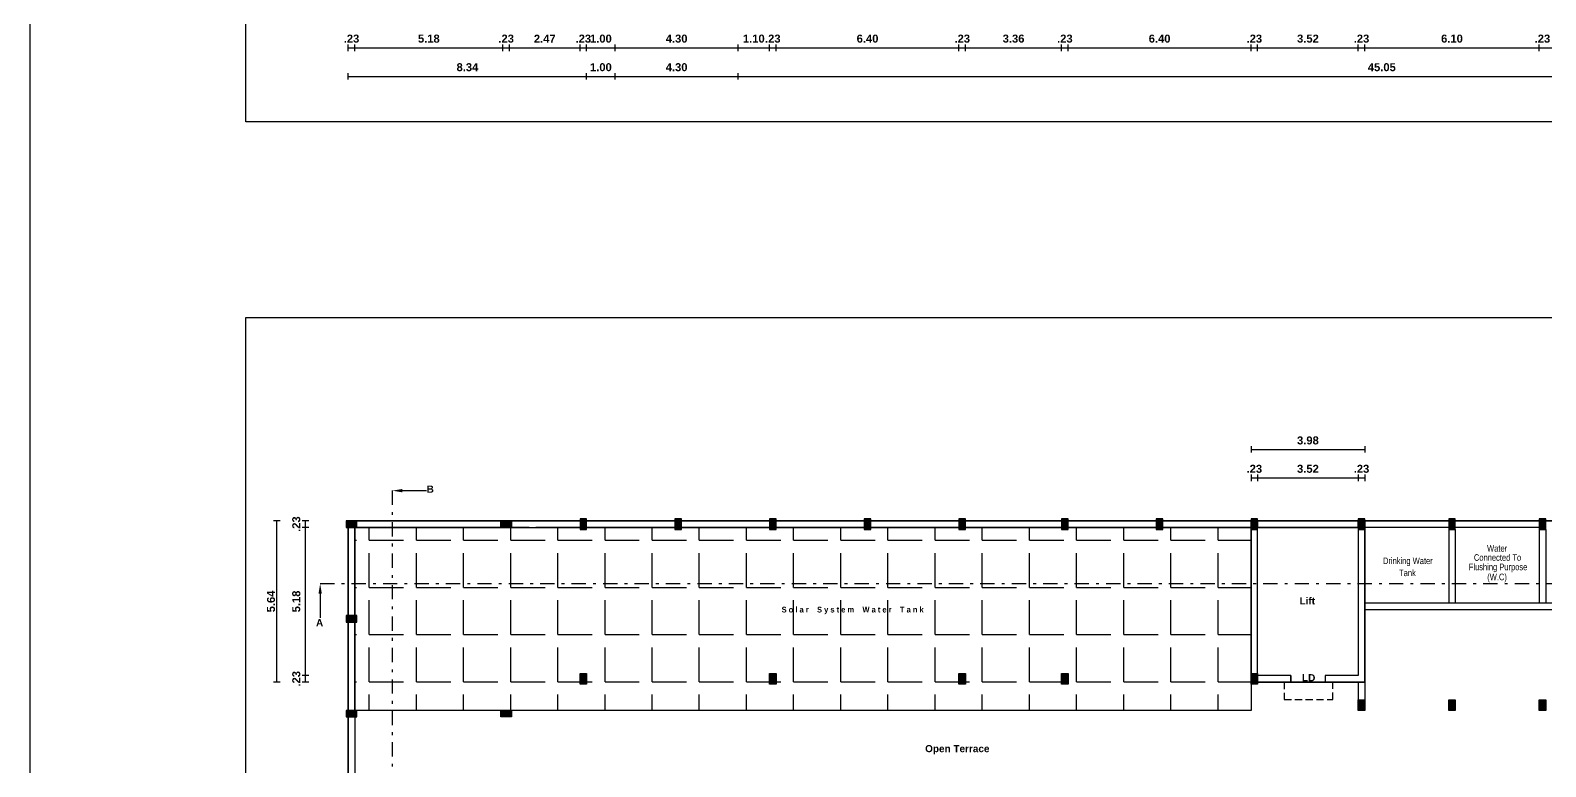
# Model space of a CAD drawing. Header units: metres. Extents: x 0 to 602, y 0 to 196.
# Drawn here: x 295.5 to 348.5, y 41.7 to 67.4 of the extents above; entities that cross this region are included whole.
import ezdxf

# ---------------------------------------------------------------- set-up
doc = ezdxf.new("R2010")
doc.units = ezdxf.units.M
doc.header["$MEASUREMENT"] = 0
doc.linetypes.add('DASHDOT2', pattern=[0.5, 0.25, -0.125, 0, -0.125])
doc.linetypes.add('HIDDEN', pattern=[0.375, 0.25, -0.125])
for name, color, linetype, lineweight in [('BLK_1_FLR_2_ROOF_AREA', 7, 'Continuous', 30), ('BLK_1_STAIR_HEADROOM', 7, 'Continuous', 35), ('SOLAR_PANEL', 7, 'Continuous', 30)]:
    doc.layers.add(name, color=color, linetype=linetype, lineweight=lineweight)
doc.styles.add('Ar Bold', font='arialbd.ttf')
doc.styles.add('ROMANS75', font='ARIALNB.TTF', dxfattribs={"width": 0.75, "height": 0.2})
doc.styles.get("Standard").update_dxf_attribs({"font": 'swissc.ttf', "height": 0.23})
doc.dimstyles.new('~dimensions', dxfattribs={"dimtxt": 0.28, "dimasz": 0.17, "dimexe": 0.05, "dimexo": 0.0625, "dimgap": 0.06, "dimtad": 1, "dimzin": 4, "dimdsep": 46, "dimtxsty": 'Ar Bold', "dimcen": 0.09, "dimse1": 1, "dimse2": 1, "dimsd1": 1, "dimsd2": 1, "dimclrt": 4, "dimadec": 0, "dimazin": 0, "dimtfac": 1, "dimtix": 1, "dimtofl": 0, "dimtmove": 2, "dimatfit": 3, "dimfxl": 0, "dimtolj": 1, "dimtzin": 0, "dimarcsym": 0})

# ---------------------------------------------------------------- blocks, each defined once
blk = doc.blocks.new('*D968')
at = {"layer": 'Defpoints', "color": 0, "linetype": 'Continuous', "lineweight": 30}
for p in [(306.612, 66.921), (306.842, 66.921), (306.842, 66.921)]:
    blk.add_point(p, dxfattribs=at)
at = {"color": 4, "linetype": 'Continuous', "insert": (306.727, 67.124), "char_height": 0.28, "attachment_point": 5, "style": 'Ar Bold'}
blk.add_mtext('\\A1;.23', dxfattribs=at)
blk = doc.blocks.new('*D969')
at = {"layer": 'Defpoints', "color": 0, "linetype": 'Continuous', "lineweight": 30}
for p in [(306.842, 66.921), (312.022, 66.921), (312.022, 66.921)]:
    blk.add_point(p, dxfattribs=at)
at = {"color": 4, "linetype": 'Continuous', "insert": (309.432, 67.124), "char_height": 0.28, "attachment_point": 5, "style": 'Ar Bold'}
blk.add_mtext('\\A1;5.18', dxfattribs=at)
blk = doc.blocks.new('*D970')
at = {"layer": 'Defpoints', "color": 0, "linetype": 'Continuous', "lineweight": 30}
for p in [(312.022, 66.921), (312.252, 66.921), (312.252, 66.921)]:
    blk.add_point(p, dxfattribs=at)
at = {"color": 4, "linetype": 'Continuous', "insert": (312.137, 67.124), "char_height": 0.28, "attachment_point": 5, "style": 'Ar Bold'}
blk.add_mtext('\\A1;.23', dxfattribs=at)
blk = doc.blocks.new('*D971')
at = {"layer": 'Defpoints', "color": 0, "linetype": 'Continuous', "lineweight": 30}
for p in [(312.252, 66.921), (314.722, 66.921), (314.722, 66.921)]:
    blk.add_point(p, dxfattribs=at)
at = {"color": 4, "linetype": 'Continuous', "insert": (313.487, 67.122), "char_height": 0.28, "attachment_point": 5, "style": 'Ar Bold'}
blk.add_mtext('\\A1;2.47', dxfattribs=at)
blk = doc.blocks.new('*D972')
at = {"layer": 'Defpoints', "color": 0, "linetype": 'Continuous', "lineweight": 30}
for p in [(314.722, 66.921), (314.952, 66.921), (314.952, 66.921)]:
    blk.add_point(p, dxfattribs=at)
at = {"color": 4, "linetype": 'Continuous', "insert": (314.837, 67.124), "char_height": 0.28, "attachment_point": 5, "style": 'Ar Bold'}
blk.add_mtext('\\A1;.23', dxfattribs=at)
blk = doc.blocks.new('*D973')
at = {"layer": 'Defpoints', "color": 0, "linetype": 'Continuous', "lineweight": 30}
for p in [(314.952, 66.921), (315.952, 66.921), (315.952, 66.921)]:
    blk.add_point(p, dxfattribs=at)
at = {"color": 4, "linetype": 'Continuous', "insert": (315.452, 67.124), "char_height": 0.28, "attachment_point": 5, "style": 'Ar Bold'}
blk.add_mtext('\\A1;1.00', dxfattribs=at)
blk = doc.blocks.new('*D974')
at = {"layer": 'Defpoints', "color": 0, "linetype": 'Continuous', "lineweight": 30}
for p in [(315.952, 66.921), (320.252, 66.921), (320.252, 66.921)]:
    blk.add_point(p, dxfattribs=at)
at = {"color": 4, "linetype": 'Continuous', "insert": (318.102, 67.124), "char_height": 0.28, "attachment_point": 5, "style": 'Ar Bold'}
blk.add_mtext('\\A1;4.30', dxfattribs=at)
blk = doc.blocks.new('*D975')
at = {"layer": 'Defpoints', "color": 0, "linetype": 'Continuous', "lineweight": 30}
for p in [(320.252, 66.921), (321.352, 66.921), (321.352, 66.921)]:
    blk.add_point(p, dxfattribs=at)
at = {"color": 4, "linetype": 'Continuous', "insert": (320.802, 67.124), "char_height": 0.28, "attachment_point": 5, "style": 'Ar Bold'}
blk.add_mtext('\\A1;1.10', dxfattribs=at)
blk = doc.blocks.new('*D976')
at = {"layer": 'Defpoints', "color": 0, "linetype": 'Continuous', "lineweight": 30}
for p in [(321.352, 66.921), (321.582, 66.921), (321.582, 66.921)]:
    blk.add_point(p, dxfattribs=at)
at = {"color": 4, "linetype": 'Continuous', "insert": (321.467, 67.124), "char_height": 0.28, "attachment_point": 5, "style": 'Ar Bold'}
blk.add_mtext('\\A1;.23', dxfattribs=at)
blk = doc.blocks.new('*D977')
at = {"layer": 'Defpoints', "color": 0, "linetype": 'Continuous', "lineweight": 30}
for p in [(321.582, 66.921), (327.982, 66.921), (327.982, 66.921)]:
    blk.add_point(p, dxfattribs=at)
at = {"color": 4, "linetype": 'Continuous', "insert": (324.782, 67.124), "char_height": 0.28, "attachment_point": 5, "style": 'Ar Bold'}
blk.add_mtext('\\A1;6.40', dxfattribs=at)
blk = doc.blocks.new('*D978')
at = {"layer": 'Defpoints', "color": 0, "linetype": 'Continuous', "lineweight": 30}
for p in [(327.982, 66.921), (328.212, 66.921), (328.212, 66.921)]:
    blk.add_point(p, dxfattribs=at)
at = {"color": 4, "linetype": 'Continuous', "insert": (328.097, 67.124), "char_height": 0.28, "attachment_point": 5, "style": 'Ar Bold'}
blk.add_mtext('\\A1;.23', dxfattribs=at)
blk = doc.blocks.new('*D979')
at = {"layer": 'Defpoints', "color": 0, "linetype": 'Continuous', "lineweight": 30}
for p in [(328.212, 66.921), (331.572, 66.921), (331.572, 66.921)]:
    blk.add_point(p, dxfattribs=at)
at = {"color": 4, "linetype": 'Continuous', "insert": (329.892, 67.124), "char_height": 0.28, "attachment_point": 5, "style": 'Ar Bold'}
blk.add_mtext('\\A1;3.36', dxfattribs=at)
blk = doc.blocks.new('*D980')
at = {"layer": 'Defpoints', "color": 0, "linetype": 'Continuous', "lineweight": 30}
for p in [(331.572, 66.921), (331.802, 66.921), (331.802, 66.921)]:
    blk.add_point(p, dxfattribs=at)
at = {"color": 4, "linetype": 'Continuous', "insert": (331.687, 67.124), "char_height": 0.28, "attachment_point": 5, "style": 'Ar Bold'}
blk.add_mtext('\\A1;.23', dxfattribs=at)
blk = doc.blocks.new('*D981')
at = {"layer": 'Defpoints', "color": 0, "linetype": 'Continuous', "lineweight": 30}
for p in [(331.802, 66.921), (338.202, 66.921), (338.202, 66.921)]:
    blk.add_point(p, dxfattribs=at)
at = {"color": 4, "linetype": 'Continuous', "insert": (335.002, 67.124), "char_height": 0.28, "attachment_point": 5, "style": 'Ar Bold'}
blk.add_mtext('\\A1;6.40', dxfattribs=at)
blk = doc.blocks.new('*D982')
at = {"layer": 'Defpoints', "color": 0, "linetype": 'Continuous', "lineweight": 30}
for p in [(338.202, 66.921), (338.432, 66.921), (338.432, 66.921)]:
    blk.add_point(p, dxfattribs=at)
at = {"color": 4, "linetype": 'Continuous', "insert": (338.317, 67.124), "char_height": 0.28, "attachment_point": 5, "style": 'Ar Bold'}
blk.add_mtext('\\A1;.23', dxfattribs=at)
blk = doc.blocks.new('*D983')
at = {"layer": 'Defpoints', "color": 0, "linetype": 'Continuous', "lineweight": 30}
for p in [(338.432, 66.921), (341.952, 66.921), (341.952, 66.921)]:
    blk.add_point(p, dxfattribs=at)
at = {"color": 4, "linetype": 'Continuous', "insert": (340.192, 67.124), "char_height": 0.28, "attachment_point": 5, "style": 'Ar Bold'}
blk.add_mtext('\\A1;3.52', dxfattribs=at)
blk = doc.blocks.new('*D984')
at = {"layer": 'Defpoints', "color": 0, "linetype": 'Continuous', "lineweight": 30}
for p in [(341.952, 66.921), (342.182, 66.921), (342.182, 66.921)]:
    blk.add_point(p, dxfattribs=at)
at = {"color": 4, "linetype": 'Continuous', "insert": (342.067, 67.124), "char_height": 0.28, "attachment_point": 5, "style": 'Ar Bold'}
blk.add_mtext('\\A1;.23', dxfattribs=at)
blk = doc.blocks.new('*D985')
at = {"layer": 'Defpoints', "color": 0, "linetype": 'Continuous', "lineweight": 30}
for p in [(342.182, 66.921), (348.282, 66.921), (348.282, 66.921)]:
    blk.add_point(p, dxfattribs=at)
at = {"color": 4, "linetype": 'Continuous', "insert": (345.232, 67.124), "char_height": 0.28, "attachment_point": 5, "style": 'Ar Bold'}
blk.add_mtext('\\A1;6.10', dxfattribs=at)
blk = doc.blocks.new('*D986')
at = {"layer": 'Defpoints', "color": 0, "linetype": 'Continuous', "lineweight": 30}
for p in [(348.282, 66.921), (348.512, 66.921), (348.512, 66.921)]:
    blk.add_point(p, dxfattribs=at)
at = {"color": 4, "linetype": 'Continuous', "insert": (348.397, 67.124), "char_height": 0.28, "attachment_point": 5, "style": 'Ar Bold'}
blk.add_mtext('\\A1;.23', dxfattribs=at)
blk = doc.blocks.new('*D999')
at = {"layer": 'Defpoints', "color": 0, "linetype": 'Continuous', "lineweight": 30}
for p in [(306.612, 65.921), (314.952, 65.921), (314.952, 65.921)]:
    blk.add_point(p, dxfattribs=at)
at = {"color": 4, "linetype": 'Continuous', "insert": (310.782, 66.124), "char_height": 0.28, "attachment_point": 5, "style": 'Ar Bold'}
blk.add_mtext('\\A1;8.34', dxfattribs=at)
blk = doc.blocks.new('*D1000')
at = {"layer": 'Defpoints', "color": 0, "linetype": 'Continuous', "lineweight": 30}
for p in [(314.952, 65.921), (315.952, 65.921), (315.952, 65.921)]:
    blk.add_point(p, dxfattribs=at)
at = {"color": 4, "linetype": 'Continuous', "insert": (315.452, 66.124), "char_height": 0.28, "attachment_point": 5, "style": 'Ar Bold'}
blk.add_mtext('\\A1;1.00', dxfattribs=at)
blk = doc.blocks.new('*D1001')
at = {"layer": 'Defpoints', "color": 0, "linetype": 'Continuous', "lineweight": 30}
for p in [(315.952, 65.921), (320.252, 65.921), (320.252, 65.921)]:
    blk.add_point(p, dxfattribs=at)
at = {"color": 4, "linetype": 'Continuous', "insert": (318.102, 66.124), "char_height": 0.28, "attachment_point": 5, "style": 'Ar Bold'}
blk.add_mtext('\\A1;4.30', dxfattribs=at)
blk = doc.blocks.new('*D1002')
at = {"layer": 'Defpoints', "color": 0, "linetype": 'Continuous', "lineweight": 30}
for p in [(320.252, 65.921), (365.302, 65.921), (365.302, 65.921)]:
    blk.add_point(p, dxfattribs=at)
at = {"color": 4, "linetype": 'Continuous', "insert": (342.777, 66.124), "char_height": 0.28, "attachment_point": 5, "style": 'Ar Bold'}
blk.add_mtext('\\A1;45.05', dxfattribs=at)
blk = doc.blocks.new('*D1181')
at = {"layer": 'Defpoints', "color": 0, "linetype": 'Continuous', "lineweight": 30}
for p in [(338.202, 51.875), (338.432, 51.875), (338.432, 51.875)]:
    blk.add_point(p, dxfattribs=at)
at = {"color": 4, "linetype": 'Continuous', "insert": (338.317, 52.078), "char_height": 0.28, "attachment_point": 5, "style": 'Ar Bold'}
blk.add_mtext('\\A1;.23', dxfattribs=at)
blk = doc.blocks.new('*D1182')
at = {"layer": 'Defpoints', "color": 0, "linetype": 'Continuous', "lineweight": 30}
for p in [(338.432, 51.875), (341.952, 51.875), (341.952, 51.875)]:
    blk.add_point(p, dxfattribs=at)
at = {"color": 4, "linetype": 'Continuous', "insert": (340.192, 52.078), "char_height": 0.28, "attachment_point": 5, "style": 'Ar Bold'}
blk.add_mtext('\\A1;3.52', dxfattribs=at)
blk = doc.blocks.new('*D1183')
at = {"layer": 'Defpoints', "color": 0, "linetype": 'Continuous', "lineweight": 30}
for p in [(341.952, 51.875), (342.182, 51.875), (342.182, 51.875)]:
    blk.add_point(p, dxfattribs=at)
at = {"color": 4, "linetype": 'Continuous', "insert": (342.067, 52.078), "char_height": 0.28, "attachment_point": 5, "style": 'Ar Bold'}
blk.add_mtext('\\A1;.23', dxfattribs=at)
blk = doc.blocks.new('*D1171')
at = {"layer": 'Defpoints', "color": 0, "linetype": 'Continuous', "lineweight": 30}
for p in [(338.202, 52.866), (338.202, 52.76), (342.182, 52.76)]:
    blk.add_point(p, dxfattribs=at)
at = {"color": 4, "linetype": 'Continuous', "insert": (340.192, 53.07), "char_height": 0.28, "attachment_point": 5, "style": 'Ar Bold'}
blk.add_mtext('\\A1;3.98', dxfattribs=at)
blk = doc.blocks.new('*D1172')
at = {"layer": 'Defpoints', "color": 0, "linetype": 'Continuous', "lineweight": 30}
for p in [(304.997, 44.85), (304.997, 44.85), (304.997, 44.62)]:
    blk.add_point(p, dxfattribs=at)
at = {"color": 4, "linetype": 'Continuous', "insert": (304.794, 44.735), "char_height": 0.28, "attachment_point": 5, "rotation": 90, "style": 'Ar Bold'}
blk.add_mtext('\\A1;.23', dxfattribs=at)
blk = doc.blocks.new('*D1173')
at = {"layer": 'Defpoints', "color": 0, "linetype": 'Continuous', "lineweight": 30}
for p in [(304.997, 50.03), (304.997, 50.03), (304.997, 44.85)]:
    blk.add_point(p, dxfattribs=at)
at = {"color": 4, "linetype": 'Continuous', "insert": (304.793, 47.44), "char_height": 0.28, "attachment_point": 5, "rotation": 90, "style": 'Ar Bold'}
blk.add_mtext('\\A1;5.18', dxfattribs=at)
blk = doc.blocks.new('*D1174')
at = {"layer": 'Defpoints', "color": 0, "linetype": 'Continuous', "lineweight": 30}
for p in [(304.997, 50.26), (304.997, 50.26), (304.997, 50.03)]:
    blk.add_point(p, dxfattribs=at)
at = {"color": 4, "linetype": 'Continuous', "insert": (304.794, 50.145), "char_height": 0.28, "attachment_point": 5, "rotation": 90, "style": 'Ar Bold'}
blk.add_mtext('\\A1;.23', dxfattribs=at)
blk = doc.blocks.new('*D1175')
at = {"layer": 'Defpoints', "color": 0, "linetype": 'Continuous', "lineweight": 30}
for p in [(304.112, 50.26), (304.112, 44.62), (304.112, 44.62)]:
    blk.add_point(p, dxfattribs=at)
at = {"color": 4, "linetype": 'Continuous', "insert": (303.909, 47.44), "char_height": 0.28, "attachment_point": 5, "rotation": 90, "style": 'Ar Bold'}
blk.add_mtext('\\A1;5.64', dxfattribs=at)

msp = doc.modelspace()

# ---------------------------------------------------------------- hatches: boundary and pattern name
at = {"linetype": 'Continuous', "ltscale": 0.1}
h = msp.add_hatch(color=8, dxfattribs=at)
h.dxf.hatch_style = 1
h.paths.add_polyline_path([(306.537, 50.03), (306.917, 50.03), (306.917, 50.26), (306.537, 50.26)])
at = {"linetype": 'Continuous', "ltscale": 5}
h = msp.add_hatch(dxfattribs=at)
h.set_pattern_fill('ANGLE', color=115, scale=6)
h.set_pattern_definition([(0, (-2565.3046, -9952.72), (0, 1.65), [1.2, -0.45]), (90, (-2565.3046, -9952.72), (-1.65, 1e-16), [1.2, -0.45])])
h.paths.add_polyline_path([(327.982, 44.925), (328.212, 44.925), (328.212, 44.545), (327.982, 44.545)], flags=16)
h.paths.add_polyline_path([(321.582, 44.925), (321.582, 44.545), (321.352, 44.545), (321.352, 44.925)], flags=16)
h.paths.add_polyline_path([(331.572, 44.925), (331.802, 44.925), (331.802, 44.545), (331.572, 44.545)], flags=16)
h.paths.add_polyline_path([(314.952, 44.925), (314.952, 44.545), (314.722, 44.545), (314.722, 44.925)], flags=16)
h.paths.add_polyline_path([(338.202, 44.925), (338.432, 44.925), (338.432, 44.545), (338.202, 44.545)], flags=16)
h.paths.add_polyline_path([(321.819, 46.958), (326.294, 46.958), (326.294, 47.351), (321.819, 47.351)], flags=24)
h.paths.add_polyline_path([(338.202, 43.626), (338.202, 50.03), (335.117, 50.03), (335.117, 49.955), (334.887, 49.955), (334.887, 50.03), (331.802, 50.03), (331.802, 49.955), (331.572, 49.955), (331.572, 50.03), (328.212, 50.03), (328.212, 49.955), (327.982, 49.955), (327.982, 50.03), (324.897, 50.03), (324.897, 49.955), (324.667, 49.955), (324.667, 50.03), (321.582, 50.03), (321.582, 49.955), (321.352, 49.955), (321.352, 50.03), (318.267, 50.03), (318.267, 49.955), (318.037, 49.955), (318.037, 50.03), (314.952, 50.03), (314.952, 49.955), (314.722, 49.955), (314.722, 50.03), (306.842, 50.03), (306.842, 46.945), (306.917, 46.945), (306.917, 46.715), (306.842, 46.715), (306.842, 43.63), (306.917, 43.63), (311.947, 43.629), (311.947, 43.63), (312.327, 43.63)])
at = {"linetype": 'Continuous', "ltscale": 0.1}
h = msp.add_hatch(color=8, dxfattribs=at)
h.dxf.hatch_style = 1
h.paths.add_polyline_path([(312.327, 50.03), (311.947, 50.03), (311.947, 50.26), (312.327, 50.26)])
h = msp.add_hatch(color=8, dxfattribs=at)
h.dxf.hatch_style = 1
h.paths.add_polyline_path([(314.722, 50.335), (314.722, 49.955), (314.952, 49.955), (314.952, 50.335)])
h = msp.add_hatch(color=8, dxfattribs=at)
h.dxf.hatch_style = 1
h.paths.add_polyline_path([(318.037, 50.335), (318.037, 49.955), (318.267, 49.955), (318.267, 50.335)])
h = msp.add_hatch(color=8, dxfattribs=at)
h.dxf.hatch_style = 1
h.paths.add_polyline_path([(321.352, 50.335), (321.352, 49.955), (321.582, 49.955), (321.582, 50.335)])
h = msp.add_hatch(color=8, dxfattribs=at)
h.dxf.hatch_style = 1
h.paths.add_polyline_path([(324.667, 50.335), (324.667, 49.955), (324.897, 49.955), (324.897, 50.335)])
h = msp.add_hatch(color=8, dxfattribs=at)
h.dxf.hatch_style = 1
h.paths.add_polyline_path([(327.982, 50.335), (327.982, 49.955), (328.212, 49.955), (328.212, 50.335)])
h = msp.add_hatch(color=8, dxfattribs=at)
h.dxf.hatch_style = 1
h.paths.add_polyline_path([(331.572, 50.335), (331.572, 49.955), (331.802, 49.955), (331.802, 50.335)])
h = msp.add_hatch(color=8, dxfattribs=at)
h.dxf.hatch_style = 1
h.paths.add_polyline_path([(334.887, 50.335), (334.887, 49.955), (335.117, 49.955), (335.117, 50.335)])
h = msp.add_hatch(color=8, dxfattribs=at)
h.dxf.hatch_style = 1
h.paths.add_polyline_path([(338.202, 50.335), (338.202, 49.955), (338.432, 49.955), (338.432, 50.335)])
h = msp.add_hatch(color=8, dxfattribs=at)
h.dxf.hatch_style = 1
h.paths.add_polyline_path([(341.952, 50.335), (341.952, 49.955), (342.182, 49.955), (342.182, 50.335)])
h = msp.add_hatch(color=8, dxfattribs=at)
h.dxf.hatch_style = 1
h.paths.add_polyline_path([(345.117, 50.335), (345.117, 49.955), (345.347, 49.955), (345.347, 50.335)])
h = msp.add_hatch(color=8, dxfattribs=at)
h.dxf.hatch_style = 1
h.paths.add_polyline_path([(348.282, 50.335), (348.282, 49.955), (348.512, 49.955), (348.512, 50.335)])
h = msp.add_hatch(color=8, dxfattribs=at)
h.dxf.hatch_style = 1
h.paths.add_polyline_path([(306.537, 46.715), (306.917, 46.715), (306.917, 46.945), (306.537, 46.945)])
h = msp.add_hatch(color=8, dxfattribs=at)
h.dxf.hatch_style = 1
h.paths.add_polyline_path([(314.722, 44.545), (314.722, 44.925), (314.952, 44.925), (314.952, 44.545)])
h = msp.add_hatch(color=8, dxfattribs=at)
h.dxf.hatch_style = 1
h.paths.add_polyline_path([(321.352, 44.545), (321.352, 44.925), (321.582, 44.925), (321.582, 44.545)])
h = msp.add_hatch(color=8, dxfattribs=at)
h.dxf.hatch_style = 1
h.paths.add_polyline_path([(327.982, 44.545), (327.982, 44.925), (328.212, 44.925), (328.212, 44.545)])
h = msp.add_hatch(color=8, dxfattribs=at)
h.dxf.hatch_style = 1
h.paths.add_polyline_path([(331.572, 44.545), (331.572, 44.925), (331.802, 44.925), (331.802, 44.545)])
h = msp.add_hatch(color=8, dxfattribs=at)
h.dxf.hatch_style = 1
h.paths.add_polyline_path([(338.202, 44.545), (338.202, 44.925), (338.432, 44.925), (338.432, 44.545)])
h = msp.add_hatch(color=8, dxfattribs=at)
h.dxf.hatch_style = 1
h.paths.add_polyline_path([(306.537, 43.4), (306.917, 43.4), (306.917, 43.63), (306.537, 43.63)])
h = msp.add_hatch(color=8, dxfattribs=at)
h.dxf.hatch_style = 1
h.paths.add_polyline_path([(312.327, 43.4), (311.947, 43.4), (311.947, 43.63), (312.327, 43.63)])
h = msp.add_hatch(color=8, dxfattribs=at)
h.dxf.hatch_style = 1
h.paths.add_polyline_path([(341.952, 43.625), (341.952, 44.005), (342.182, 44.005), (342.182, 43.625)])
h = msp.add_hatch(color=8, dxfattribs=at)
h.dxf.hatch_style = 1
h.paths.add_polyline_path([(345.117, 43.625), (345.117, 44.005), (345.347, 44.005), (345.347, 43.625)])
h = msp.add_hatch(color=8, dxfattribs=at)
h.dxf.hatch_style = 1
h.paths.add_polyline_path([(348.282, 43.625), (348.282, 44.005), (348.512, 44.005), (348.512, 43.625)])

# ---------------------------------------------------------------- linework, layer by layer
at = {"linetype": 'Continuous'}
for p, q in [((306.612, 66.691), (306.612, 66.921)), ((306.842, 66.691), (306.842, 66.921)), ((312.022, 66.691), (312.022, 66.921)), ((312.252, 66.691), (312.252, 66.921)), ((314.722, 66.691), (314.722, 66.921)), ((314.952, 66.691), (314.952, 66.921)), ((315.952, 66.691), (315.952, 66.921)), ((320.252, 66.691), (320.252, 66.921)), ((321.352, 66.691), (321.352, 66.921)), ((321.582, 66.691), (321.582, 66.921)), ((327.982, 66.691), (327.982, 66.921)), ((328.212, 66.691), (328.212, 66.921)), ((331.572, 66.691), (331.572, 66.921)), ((331.802, 66.691), (331.802, 66.921)), ((338.202, 66.691), (338.202, 66.921)), ((338.432, 66.691), (338.432, 66.921)), ((341.952, 66.691), (341.952, 66.921)), ((342.182, 66.691), (342.182, 66.921)), ((348.282, 66.691), (348.282, 66.921)), ((306.612, 66.806), (365.302, 66.806)), ((306.612, 65.691), (306.612, 65.921)), ((306.612, 65.806), (365.302, 65.806)), ((314.952, 65.691), (314.952, 65.921)), ((315.952, 65.691), (315.952, 65.921)), ((320.252, 65.691), (320.252, 65.921)), ((338.202, 52.875), (338.202, 52.645)), ((338.202, 52.76), (342.182, 52.76)), ((342.182, 52.875), (342.182, 52.645)), ((338.202, 51.875), (338.202, 51.645)), ((338.202, 51.76), (342.182, 51.76)), ((338.432, 51.875), (338.432, 51.645)), ((341.952, 51.875), (341.952, 51.645)), ((342.182, 51.875), (342.182, 51.645)), ((304.227, 50.26), (303.997, 50.26)), ((304.112, 44.62), (304.112, 50.26)), ((305.227, 50.26), (304.997, 50.26)), ((305.227, 50.03), (304.997, 50.03)), ((305.112, 44.62), (305.112, 50.26)), ((304.227, 44.62), (303.997, 44.62)), ((305.227, 44.85), (304.997, 44.85)), ((305.227, 44.62), (304.997, 44.62)), ((340.792, 44.62), (339.592, 44.62)), ((341.952, 44.62), (341.952, 44.005)), ((342.182, 44.62), (342.182, 44.005))]:
    msp.add_line(p, q, dxfattribs=at)
at = {"color": 71, "linetype": 'DASHDOT2', "ltscale": 2}
for p, q in [((308.153, 51.315), (308.153, 19.444)), ((305.629, 48.064), (365.902, 48.064))]:
    msp.add_line(p, q, dxfattribs=at)
at = {"linetype": 'Continuous', "ltscale": 0.1}
for p, q in [((306.537, 50.26), (306.917, 50.26)), ((354.842, 50.26), (306.612, 50.26)), ((306.612, 50.26), (306.612, 20.15)), ((312.942, 50.03), (306.842, 50.03)), ((306.842, 50.03), (306.842, 43.63)), ((312.327, 50.26), (311.947, 50.26)), ((314.722, 50.03), (313.172, 50.03)), ((321.352, 50.03), (314.952, 50.03)), ((327.982, 50.03), (321.582, 50.03)), ((331.572, 50.03), (328.212, 50.03)), ((338.202, 50.03), (331.802, 50.03)), ((341.952, 50.03), (338.432, 50.03)), ((348.282, 50.03), (342.182, 50.03)), ((306.537, 46.945), (306.917, 46.945)), ((339.592, 44.62), (338.202, 44.62)), ((339.592, 44.85), (339.592, 44.62)), ((341.952, 44.85), (340.792, 44.85)), ((340.792, 44.85), (340.792, 44.62)), ((341.952, 44.62), (340.792, 44.62)), ((306.537, 43.63), (306.917, 43.63)), ((312.327, 43.63), (311.947, 43.63)), ((306.842, 43.4), (306.842, 37))]:
    msp.add_line(p, q, dxfattribs=at)
for p, q in [((345.117, 49.955), (345.117, 47.379)), ((345.347, 49.955), (345.347, 47.379)), ((348.282, 49.955), (348.282, 47.379)), ((348.512, 49.955), (348.512, 47.379)), ((354.612, 47.379), (342.182, 47.379)), ((354.612, 47.149), (342.182, 47.149))]:
    msp.add_line(p, q)
at = {"linetype": 'Continuous', "lineweight": 30}
msp.add_lwpolyline([(295.487, 189.801), (471.273, 189.801), (471.273, 15.108), (295.487, 15.108)], close=True, dxfattribs=at)
at = {"color": 5}
msp.add_lwpolyline([(387.534, 64.21), (303.031, 64.21), (303.031, 139.094), (387.534, 139.094)], close=True, dxfattribs=at)
at = {"color": 5, "linetype": 'Continuous'}
msp.add_lwpolyline([(303.031, 57.376), (387.534, 57.376), (387.534, 16.054), (303.031, 16.054)], close=True, dxfattribs=at)
at = {"color": 1}
for points in [[(308.503, 51.315), (309.353, 51.315)], [(305.629, 47.714), (305.629, 46.864)]]:
    msp.add_lwpolyline(points, dxfattribs=at)
at = {"color": 5, "linetype": 'Continuous', "ltscale": 0.1}
for points in [[(306.537, 50.03), (306.917, 50.03), (306.917, 50.26), (306.537, 50.26)], [(312.327, 50.03), (311.947, 50.03), (311.947, 50.26), (312.327, 50.26)], [(314.722, 50.335), (314.722, 49.955), (314.952, 49.955), (314.952, 50.335)], [(318.037, 50.335), (318.037, 49.955), (318.267, 49.955), (318.267, 50.335)], [(321.352, 50.335), (321.352, 49.955), (321.582, 49.955), (321.582, 50.335)], [(324.667, 50.335), (324.667, 49.955), (324.897, 49.955), (324.897, 50.335)], [(327.982, 50.335), (327.982, 49.955), (328.212, 49.955), (328.212, 50.335)], [(331.572, 50.335), (331.572, 49.955), (331.802, 49.955), (331.802, 50.335)], [(334.887, 50.335), (334.887, 49.955), (335.117, 49.955), (335.117, 50.335)], [(338.202, 50.335), (338.202, 49.955), (338.432, 49.955), (338.432, 50.335)], [(341.952, 50.335), (341.952, 49.955), (342.182, 49.955), (342.182, 50.335)], [(345.117, 50.335), (345.117, 49.955), (345.347, 49.955), (345.347, 50.335)], [(348.282, 50.335), (348.282, 49.955), (348.512, 49.955), (348.512, 50.335)], [(306.537, 46.715), (306.917, 46.715), (306.917, 46.945), (306.537, 46.945)], [(314.722, 44.545), (314.722, 44.925), (314.952, 44.925), (314.952, 44.545)], [(321.352, 44.545), (321.352, 44.925), (321.582, 44.925), (321.582, 44.545)], [(327.982, 44.545), (327.982, 44.925), (328.212, 44.925), (328.212, 44.545)], [(331.572, 44.545), (331.572, 44.925), (331.802, 44.925), (331.802, 44.545)], [(338.202, 44.545), (338.202, 44.925), (338.432, 44.925), (338.432, 44.545)], [(306.537, 43.4), (306.917, 43.4), (306.917, 43.63), (306.537, 43.63)], [(312.327, 43.4), (311.947, 43.4), (311.947, 43.63), (312.327, 43.63)], [(341.952, 43.625), (341.952, 44.005), (342.182, 44.005), (342.182, 43.625)], [(345.117, 43.625), (345.117, 44.005), (345.347, 44.005), (345.347, 43.625)], [(348.282, 43.625), (348.282, 44.005), (348.512, 44.005), (348.512, 43.625)]]:
    msp.add_lwpolyline(points, close=True, dxfattribs=at)
at = {"color": 115, "linetype": 'Continuous'}
msp.add_lwpolyline([(338.202, 43.625), (306.842, 43.625), (306.842, 50.03), (338.202, 50.03)], close=True, dxfattribs=at)
at = {"color": 1, "linetype": 'Continuous', "ltscale": 0.1}
msp.add_lwpolyline([(338.432, 49.955), (338.202, 49.955), (338.202, 44.925), (338.432, 44.925)], close=True, dxfattribs=at)
for points in [[(339.343, 50.26), (339.113, 50.26), (338.432, 50.26), (338.432, 50.03), (339.343, 50.03)], [(339.343, 50.03), (341.952, 50.03), (341.952, 50.26), (339.343, 50.26)]]:
    msp.add_lwpolyline(points, dxfattribs=at)
at = {"color": 1, "linetype": 'Continuous'}
for points in [[(342.182, 49.955), (341.952, 49.955), (341.952, 44.85), (340.792, 44.85), (340.792, 44.62), (341.952, 44.62), (341.952, 44.62), (342.182, 44.62)], [(339.592, 44.85), (338.432, 44.85), (338.432, 44.62), (339.592, 44.62)]]:
    msp.add_lwpolyline(points, close=True, dxfattribs=at)
at = {"linetype": 'Continuous', "ltscale": 0.1}
for points in [[(339.592, 44.85), (338.432, 44.85), (338.432, 44.62), (339.592, 44.62)], [(341.952, 44.85), (340.792, 44.85)], [(340.792, 44.62), (341.952, 44.62)]]:
    msp.add_lwpolyline(points, dxfattribs=at)
at = {"linetype": 'HIDDEN'}
msp.add_lwpolyline([(339.362, 44.62), (339.362, 44.01), (341.063, 44.01), (341.063, 44.62)], dxfattribs=at)
at = {"color": 1}
for points in [[(308.503, 51.257), (308.153, 51.315), (308.503, 51.373)], [(305.571, 47.714), (305.629, 48.064), (305.687, 47.714)]]:
    msp.add_solid(points, dxfattribs=at)
at = {"layer": 'BLK_1_FLR_2_ROOF_AREA', "color": 26, "linetype": 'Continuous', "ltscale": 0.25}
msp.add_lwpolyline([(306.612, 50.26), (365.302, 50.26), (365.302, 41), (315.952, 41), (315.952, 38.5), (320.252, 38.5), (320.252, 31.45), (315.952, 31.45), (316.002, 20.15), (306.612, 20.15)], close=True, dxfattribs=at)
at = {"layer": 'BLK_1_STAIR_HEADROOM', "color": 148, "linetype": 'Continuous'}
msp.add_lwpolyline([(342.182, 50.26), (338.202, 50.26), (338.202, 44.62), (342.182, 44.62)], close=True, dxfattribs=at)
at = {"layer": 'SOLAR_PANEL', "color": 3, "lineweight": 30, "ltscale": 20}
msp.add_lwpolyline([(306.842, 50.03), (338.202, 50.03), (338.202, 43.625), (306.842, 43.625)], close=True, dxfattribs=at)

# ---------------------------------------------------------------- texts
at = {"style": 'Ar Bold'}
for s, p in [('B', (309.356, 51.243)), ('Lift', (339.897, 47.336)), ('A', (305.483, 46.572)), ('LD', (339.986, 44.647)), ('Open Terrace', (326.798, 42.168))]:
    msp.add_text(s, height=0.25, dxfattribs=at).set_placement(p)
for s, p in [('Water', (346.46, 49.182)), ('Drinking Water', (342.818, 48.747)), ('Connected To', (346, 48.862)), ('Tank', (343.38, 48.326)), ('Flushing Purpose', (345.819, 48.533)), ('(W.C)', (346.467, 48.182))]:
    msp.add_text(s, height=0.23).set_placement(p)
at = {"lineweight": 40, "style": 'ROMANS75'}
msp.add_text('S o l a r    S y s t e m    W a t e r    T a n k', height=0.2, dxfattribs=at).set_placement((321.776, 47.055))

# ---------------------------------------------------------------- dimensions: what is measured, and where the dimension line sits
at = {"linetype": 'Continuous'}
for p1, p2, distance, picture, middle in [((306.612, 66.921), (306.842, 66.921), 0, '*D968', (306.727, 67.124)), ((306.612, 65.921), (314.952, 65.921), 0, '*D999', (310.782, 66.124)), ((342.182, 52.76), (338.202, 52.76), -0.106, '*D1171', (340.192, 53.07)), ((338.202, 51.875), (338.432, 51.875), 0, '*D1181', (338.317, 52.078)), ((304.112, 50.26), (304.112, 44.62), 0, '*D1175', (303.909, 47.44)), ((304.997, 44.62), (304.997, 44.85), 0, '*D1172', (304.794, 44.735))]:
    dim = msp.add_aligned_dim(p1=p1, p2=p2, distance=distance, dimstyle='~dimensions', dxfattribs=at)
    dim.commit()
    dim.dimension.update_dxf_attribs({"geometry": picture, "text_midpoint": middle})
for base, p1, p2, angle, picture, middle in [((312.022, 66.921), (306.842, 66.921), (312.022, 66.921), 180, '*D969', (309.432, 67.124)), ((312.252, 66.921), (312.022, 66.921), (312.252, 66.921), 180, '*D970', (312.137, 67.124)), ((314.722, 66.921), (312.252, 66.921), (314.722, 66.921), 180, '*D971', (313.487, 67.122)), ((314.952, 66.921), (314.722, 66.921), (314.952, 66.921), 180, '*D972', (314.837, 67.124)), ((315.952, 66.921), (314.952, 66.921), (315.952, 66.921), 180, '*D973', (315.452, 67.124)), ((320.252, 66.921), (315.952, 66.921), (320.252, 66.921), 180, '*D974', (318.102, 67.124)), ((321.352, 66.921), (320.252, 66.921), (321.352, 66.921), 180, '*D975', (320.802, 67.124)), ((321.582, 66.921), (321.352, 66.921), (321.582, 66.921), 180, '*D976', (321.467, 67.124)), ((327.982, 66.921), (321.582, 66.921), (327.982, 66.921), 180, '*D977', (324.782, 67.124)), ((328.212, 66.921), (327.982, 66.921), (328.212, 66.921), 180, '*D978', (328.097, 67.124)), ((331.572, 66.921), (328.212, 66.921), (331.572, 66.921), 180, '*D979', (329.892, 67.124)), ((331.802, 66.921), (331.572, 66.921), (331.802, 66.921), 180, '*D980', (331.687, 67.124)), ((338.202, 66.921), (331.802, 66.921), (338.202, 66.921), 180, '*D981', (335.002, 67.124)), ((338.432, 66.921), (338.202, 66.921), (338.432, 66.921), 180, '*D982', (338.317, 67.124)), ((341.952, 66.921), (338.432, 66.921), (341.952, 66.921), 180, '*D983', (340.192, 67.124)), ((342.182, 66.921), (341.952, 66.921), (342.182, 66.921), 180, '*D984', (342.067, 67.124)), ((348.282, 66.921), (342.182, 66.921), (348.282, 66.921), 180, '*D985', (345.232, 67.124)), ((348.512, 66.921), (348.282, 66.921), (348.512, 66.921), 180, '*D986', (348.397, 67.124)), ((315.952, 65.921), (314.952, 65.921), (315.952, 65.921), 180, '*D1000', (315.452, 66.124)), ((320.252, 65.921), (315.952, 65.921), (320.252, 65.921), 180, '*D1001', (318.102, 66.124)), ((365.302, 65.921), (320.252, 65.921), (365.302, 65.921), 180, '*D1002', (342.777, 66.124)), ((341.952, 51.875), (338.432, 51.875), (341.952, 51.875), 180, '*D1182', (340.192, 52.078)), ((342.182, 51.875), (341.952, 51.875), (342.182, 51.875), 180, '*D1183', (342.067, 52.078)), ((304.997, 50.26), (304.997, 50.03), (304.997, 50.26), 270, '*D1174', (304.794, 50.145)), ((304.997, 50.03), (304.997, 44.85), (304.997, 50.03), 270, '*D1173', (304.793, 47.44))]:
    dim = msp.add_linear_dim(base=base, p1=p1, p2=p2, angle=angle, dimstyle='~dimensions', dxfattribs=at)
    dim.commit()
    dim.dimension.update_dxf_attribs({"geometry": picture, "text_midpoint": middle})

doc.saveas('drawing.dxf')
